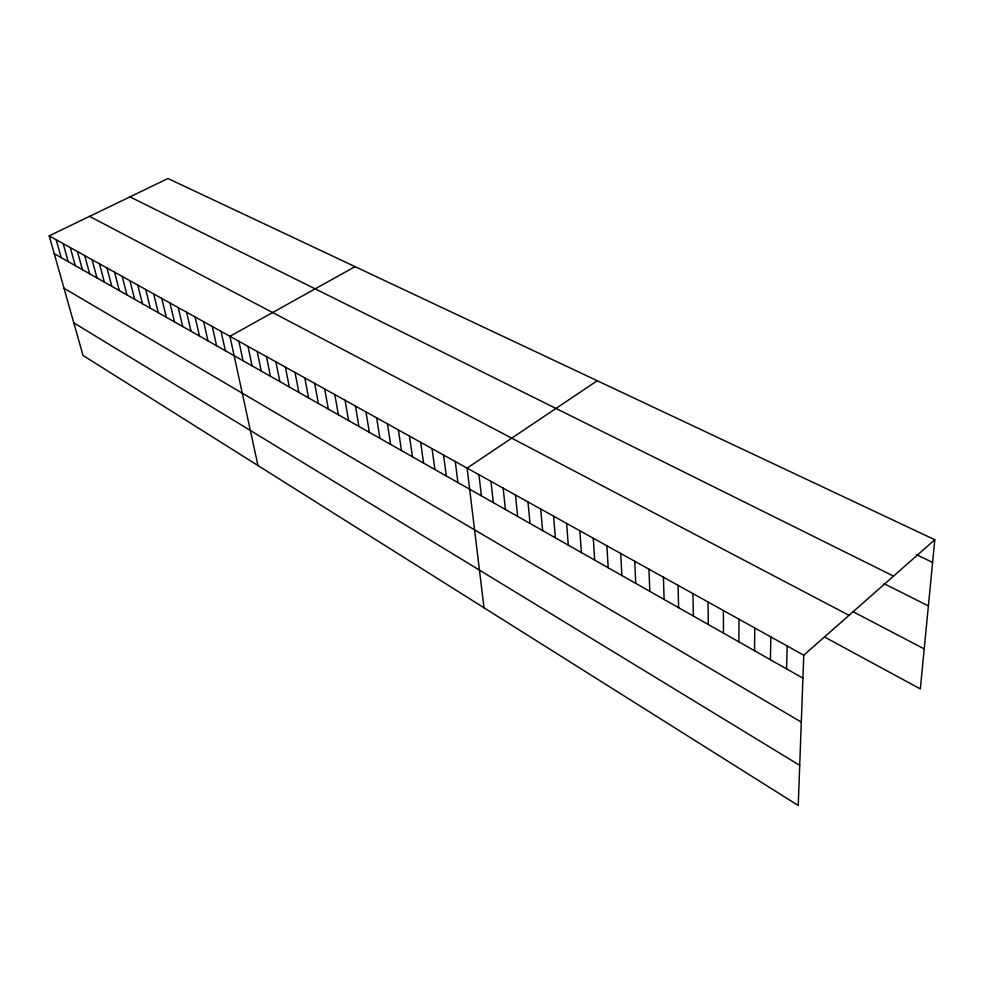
<?xml version="1.0" encoding="UTF-8"?>
<svg xmlns="http://www.w3.org/2000/svg" width="984" height="984" viewBox="0 0 984 984"><rect width="100%" height="100%" fill="white"/><g stroke="black" fill="none" stroke-linecap="round" stroke-linejoin="round"><path stroke-width="1.48" d="M738.873 641.851L738.972 619.194M754.519 650.707L754.789 627.989M770.398 659.723L770.853 636.919M786.536 668.862L787.175 645.996M934.8 539.749L803.768 655.209L798.233 805.49L83.025 355.47L49.2 235.865L167.981 178.51L934.8 539.749L920.335 688.911L824.518 637.005M597.263 380.734L467.105 468.113L484.005 607.768M355.064 266.639L229.936 336.307L257.956 465.543M916.338 554.582L932.598 562.418M129.95 196.874L893.534 576.107M883.939 583.61L928.379 605.935M852.661 611.507L924.21 648.899M89.581 216.369L849.02 615.332M49.2 235.865L803.768 655.209M54.243 253.7L802.919 678.161M64.021 288.275L801.308 722.084M73.8 322.85L799.709 765.331M56.162 239.727L61.18 257.636M63.185 243.638L68.179 261.609M70.294 247.587L75.264 265.618M77.478 251.572L82.41 269.678M84.735 255.606L89.642 273.773M92.065 259.69L96.949 277.906M99.482 263.81L104.329 282.101M106.973 267.968L111.795 286.332M114.55 272.187L119.335 290.6M122.213 276.442L126.961 294.929M129.95 280.735L134.66 299.296M137.772 285.089L142.446 303.712M145.694 289.481L150.331 308.177M153.689 293.933L158.289 312.691M161.782 298.435L166.345 317.254M169.961 302.974L174.488 321.866M178.239 307.574L182.717 326.54M186.616 312.223L191.044 331.264M195.078 316.934L199.469 336.036M203.639 321.694L207.993 340.87M212.298 326.503L216.603 345.753M221.068 331.374L225.324 350.685M238.903 341.288L243.06 360.747M247.98 346.331L252.088 365.863M257.168 351.448L261.215 371.042M266.467 356.614L270.452 376.282M275.877 361.841L279.813 381.583M285.409 367.13L289.271 386.946M295.04 372.493L298.853 392.382M304.806 377.918L308.558 397.88M314.683 383.403L318.373 403.44M324.695 388.963L328.312 409.073M334.818 394.596L338.373 414.781M345.077 400.291L348.557 420.562M355.47 406.072L358.877 426.404M365.987 411.915L369.32 432.333M376.638 417.843L379.898 438.323M387.438 423.833L390.611 444.399M398.372 429.91L401.472 450.561M409.455 436.072L412.468 456.785M420.672 442.308L423.6 463.107M432.05 448.63L434.891 469.503M443.575 455.038L446.33 475.985M455.26 461.533L457.917 482.554M478.95 474.694L481.41 495.874M490.967 481.373L493.316 502.627M503.144 488.138L505.395 509.478M515.481 495.001L517.621 516.416M528.002 501.951L530.032 523.439M540.683 509.011L542.602 530.573M553.562 516.157L555.357 537.805M566.612 523.414L568.285 545.136M579.847 530.77L581.396 552.565M593.266 538.223L594.693 560.105M606.894 545.8L608.186 567.756M620.707 553.475L621.863 575.505M634.729 561.274L635.75 583.377M648.96 569.183L649.834 591.359M663.4 577.202L664.126 599.465M678.062 585.357L678.628 607.694M692.945 593.623L693.351 616.033M708.049 602.024L708.296 624.508M723.388 610.547L723.474 633.118"/></g></svg>
